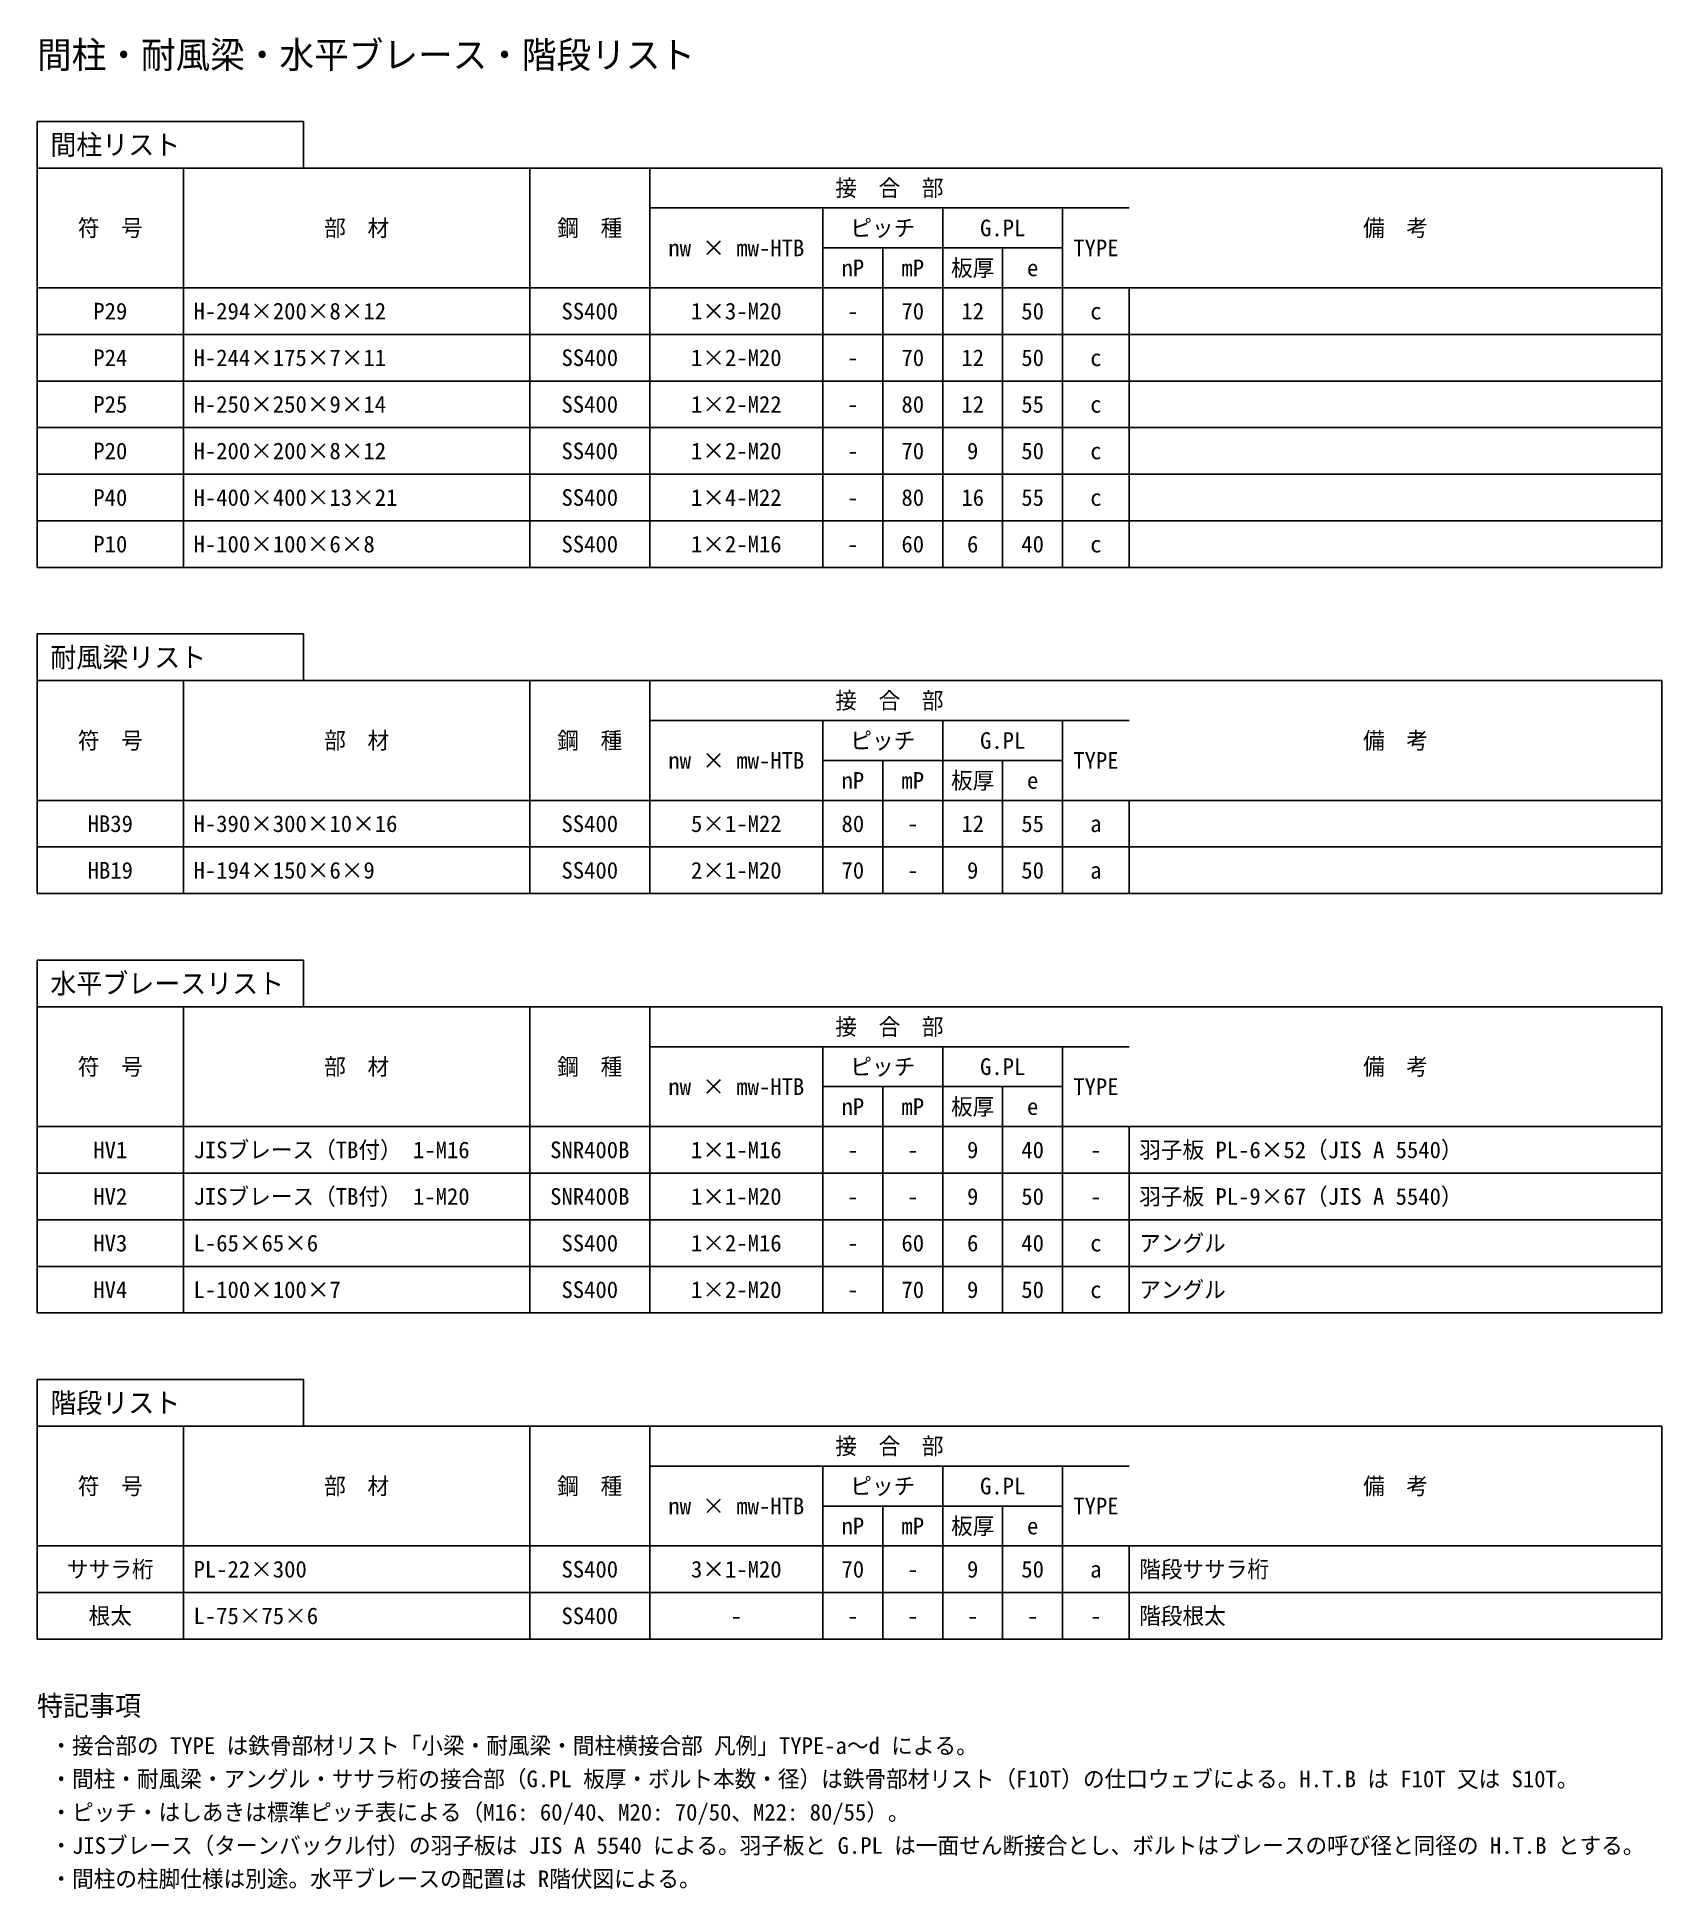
# Model space of a CAD drawing. Extents: x 0 to 12200, y -13676 to 234.
import ezdxf
from ezdxf.enums import TextEntityAlignment as Align

# ---------------------------------------------------------------- set-up
doc = ezdxf.new("R2010")
doc.units = 0
for name, color, linetype in [('LIST_LINE', 7, 'CONTINUOUS'), ('LIST_TEXT', 7, 'CONTINUOUS'), ('LIST_TITLE', 40, 'CONTINUOUS')]:
    doc.layers.add(name, color=color, linetype=linetype)

msp = doc.modelspace()

# ---------------------------------------------------------------- linework, layer by layer
at = {"layer": 'LIST_LINE'}
for p, q in [((12200, -750), (0, -750)), ((0, -750), (0, -1650)), ((1100, -1650), (1100, -750)), ((3700, -1650), (3700, -750)), ((4600, -1650), (4600, -750)), ((12200, -1650), (12200, -750)), ((12200, -1650), (12200, -750)), ((4600, -1050), (8200, -1050)), ((5900, -1650), (5900, -1050)), ((6800, -1650), (6800, -1050)), ((7700, -1650), (7700, -1050)), ((5900, -1350), (6800, -1350)), ((6350, -1650), (6350, -1350)), ((6800, -1350), (7700, -1350)), ((7250, -1650), (7250, -1350)), ((0, -1650), (12200, -1650)), ((0, -2000), (0, -1650)), ((1100, -2000), (1100, -1650)), ((3700, -2000), (3700, -1650)), ((4600, -2000), (4600, -1650)), ((5900, -2000), (5900, -1650)), ((6350, -2000), (6350, -1650)), ((6800, -2000), (6800, -1650)), ((7250, -2000), (7250, -1650)), ((7700, -2000), (7700, -1650)), ((8200, -2000), (8200, -1650)), ((12200, -2000), (12200, -1650)), ((0, -2000), (12200, -2000)), ((0, -2350), (0, -2000)), ((1100, -2350), (1100, -2000)), ((3700, -2350), (3700, -2000)), ((4600, -2350), (4600, -2000)), ((5900, -2350), (5900, -2000)), ((6350, -2350), (6350, -2000)), ((6800, -2350), (6800, -2000)), ((7250, -2350), (7250, -2000)), ((7700, -2350), (7700, -2000)), ((8200, -2350), (8200, -2000)), ((12200, -2350), (12200, -2000)), ((0, -2350), (12200, -2350)), ((0, -2700), (0, -2350)), ((1100, -2700), (1100, -2350)), ((3700, -2700), (3700, -2350)), ((4600, -2700), (4600, -2350)), ((5900, -2700), (5900, -2350)), ((6350, -2700), (6350, -2350)), ((6800, -2700), (6800, -2350)), ((7250, -2700), (7250, -2350)), ((7700, -2700), (7700, -2350)), ((8200, -2700), (8200, -2350)), ((12200, -2700), (12200, -2350)), ((0, -2700), (12200, -2700)), ((0, -3050), (0, -2700)), ((1100, -3050), (1100, -2700)), ((3700, -3050), (3700, -2700)), ((4600, -3050), (4600, -2700)), ((5900, -3050), (5900, -2700)), ((6350, -3050), (6350, -2700)), ((6800, -3050), (6800, -2700)), ((7250, -3050), (7250, -2700)), ((7700, -3050), (7700, -2700)), ((8200, -3050), (8200, -2700)), ((12200, -3050), (12200, -2700)), ((0, -3050), (12200, -3050)), ((0, -3400), (0, -3050)), ((1100, -3400), (1100, -3050)), ((3700, -3400), (3700, -3050)), ((4600, -3400), (4600, -3050)), ((5900, -3400), (5900, -3050)), ((6350, -3400), (6350, -3050)), ((6800, -3400), (6800, -3050)), ((7250, -3400), (7250, -3050)), ((7700, -3400), (7700, -3050)), ((8200, -3400), (8200, -3050)), ((12200, -3400), (12200, -3050)), ((0, -3400), (12200, -3400)), ((0, -3750), (0, -3400)), ((1100, -3750), (1100, -3400)), ((3700, -3750), (3700, -3400)), ((4600, -3750), (4600, -3400)), ((5900, -3750), (5900, -3400)), ((6350, -3750), (6350, -3400)), ((6800, -3750), (6800, -3400)), ((7250, -3750), (7250, -3400)), ((7700, -3750), (7700, -3400)), ((8200, -3750), (8200, -3400)), ((12200, -3750), (12200, -3400)), ((0, -3750), (12200, -3750)), ((12200, -4600), (0, -4600)), ((0, -4600), (0, -5500)), ((1100, -5500), (1100, -4600)), ((3700, -5500), (3700, -4600)), ((4600, -5500), (4600, -4600)), ((12200, -5500), (12200, -4600)), ((12200, -5500), (12200, -4600)), ((4600, -4900), (8200, -4900)), ((5900, -5500), (5900, -4900)), ((6800, -5500), (6800, -4900)), ((7700, -5500), (7700, -4900)), ((5900, -5200), (6800, -5200)), ((6350, -5500), (6350, -5200)), ((6800, -5200), (7700, -5200)), ((7250, -5500), (7250, -5200)), ((0, -5500), (12200, -5500)), ((0, -5850), (0, -5500)), ((1100, -5850), (1100, -5500)), ((3700, -5850), (3700, -5500)), ((4600, -5850), (4600, -5500)), ((5900, -5850), (5900, -5500)), ((6350, -5850), (6350, -5500)), ((6800, -5850), (6800, -5500)), ((7250, -5850), (7250, -5500)), ((7700, -5850), (7700, -5500)), ((8200, -5850), (8200, -5500)), ((12200, -5850), (12200, -5500)), ((0, -5850), (12200, -5850)), ((0, -6200), (0, -5850)), ((1100, -6200), (1100, -5850)), ((3700, -6200), (3700, -5850)), ((4600, -6200), (4600, -5850)), ((5900, -6200), (5900, -5850)), ((6350, -6200), (6350, -5850)), ((6800, -6200), (6800, -5850)), ((7250, -6200), (7250, -5850)), ((7700, -6200), (7700, -5850)), ((8200, -6200), (8200, -5850)), ((12200, -6200), (12200, -5850)), ((0, -6200), (12200, -6200)), ((12200, -7050), (0, -7050)), ((0, -7050), (0, -7950)), ((1100, -7950), (1100, -7050)), ((3700, -7950), (3700, -7050)), ((4600, -7950), (4600, -7050)), ((12200, -7950), (12200, -7050)), ((12200, -7950), (12200, -7050)), ((4600, -7350), (8200, -7350)), ((5900, -7950), (5900, -7350)), ((6800, -7950), (6800, -7350)), ((7700, -7950), (7700, -7350)), ((5900, -7650), (6800, -7650)), ((6350, -7950), (6350, -7650)), ((6800, -7650), (7700, -7650)), ((7250, -7950), (7250, -7650)), ((0, -7950), (12200, -7950)), ((0, -8300), (0, -7950)), ((1100, -8300), (1100, -7950)), ((3700, -8300), (3700, -7950)), ((4600, -8300), (4600, -7950)), ((5900, -8300), (5900, -7950)), ((6350, -8300), (6350, -7950)), ((6800, -8300), (6800, -7950)), ((7250, -8300), (7250, -7950)), ((7700, -8300), (7700, -7950)), ((8200, -8300), (8200, -7950)), ((12200, -8300), (12200, -7950)), ((0, -8300), (12200, -8300)), ((0, -8650), (0, -8300)), ((1100, -8650), (1100, -8300)), ((3700, -8650), (3700, -8300)), ((4600, -8650), (4600, -8300)), ((5900, -8650), (5900, -8300)), ((6350, -8650), (6350, -8300)), ((6800, -8650), (6800, -8300)), ((7250, -8650), (7250, -8300)), ((7700, -8650), (7700, -8300)), ((8200, -8650), (8200, -8300)), ((12200, -8650), (12200, -8300)), ((0, -8650), (12200, -8650)), ((0, -9000), (0, -8650)), ((1100, -9000), (1100, -8650)), ((3700, -9000), (3700, -8650)), ((4600, -9000), (4600, -8650)), ((5900, -9000), (5900, -8650)), ((6350, -9000), (6350, -8650)), ((6800, -9000), (6800, -8650)), ((7250, -9000), (7250, -8650)), ((7700, -9000), (7700, -8650)), ((8200, -9000), (8200, -8650)), ((12200, -9000), (12200, -8650)), ((0, -9000), (12200, -9000)), ((0, -9350), (0, -9000)), ((1100, -9350), (1100, -9000)), ((3700, -9350), (3700, -9000)), ((4600, -9350), (4600, -9000)), ((5900, -9350), (5900, -9000)), ((6350, -9350), (6350, -9000)), ((6800, -9350), (6800, -9000)), ((7250, -9350), (7250, -9000)), ((7700, -9350), (7700, -9000)), ((8200, -9350), (8200, -9000)), ((12200, -9350), (12200, -9000)), ((0, -9350), (12200, -9350)), ((12200, -10200), (0, -10200)), ((0, -10200), (0, -11100)), ((1100, -11100), (1100, -10200)), ((3700, -11100), (3700, -10200)), ((4600, -11100), (4600, -10200)), ((12200, -11100), (12200, -10200)), ((12200, -11100), (12200, -10200)), ((4600, -10500), (8200, -10500)), ((5900, -11100), (5900, -10500)), ((6800, -11100), (6800, -10500)), ((7700, -11100), (7700, -10500)), ((5900, -10800), (6800, -10800)), ((6350, -11100), (6350, -10800)), ((6800, -10800), (7700, -10800)), ((7250, -11100), (7250, -10800)), ((0, -11100), (12200, -11100)), ((0, -11450), (0, -11100)), ((1100, -11450), (1100, -11100)), ((3700, -11450), (3700, -11100)), ((4600, -11450), (4600, -11100)), ((5900, -11450), (5900, -11100)), ((6350, -11450), (6350, -11100)), ((6800, -11450), (6800, -11100)), ((7250, -11450), (7250, -11100)), ((7700, -11450), (7700, -11100)), ((8200, -11450), (8200, -11100)), ((12200, -11450), (12200, -11100)), ((0, -11450), (12200, -11450)), ((0, -11800), (0, -11450)), ((1100, -11800), (1100, -11450)), ((3700, -11800), (3700, -11450)), ((4600, -11800), (4600, -11450)), ((5900, -11800), (5900, -11450)), ((6350, -11800), (6350, -11450)), ((6800, -11800), (6800, -11450)), ((7250, -11800), (7250, -11450)), ((7700, -11800), (7700, -11450)), ((8200, -11800), (8200, -11450)), ((12200, -11800), (12200, -11450)), ((0, -11800), (12200, -11800))]:
    msp.add_line(p, q, dxfattribs=at)
at = {"layer": 'LIST_TITLE'}
for p, q in [((2000, -400), (0, -400)), ((0, -400), (0, -750)), ((2000, -750), (2000, -400)), ((0, -750), (2000, -750)), ((2000, -4250), (0, -4250)), ((0, -4250), (0, -4600)), ((2000, -4600), (2000, -4250)), ((0, -4600), (2000, -4600)), ((2000, -6700), (0, -6700)), ((0, -6700), (0, -7050)), ((2000, -7050), (2000, -6700)), ((0, -7050), (2000, -7050)), ((2000, -9850), (0, -9850)), ((0, -9850), (0, -10200)), ((2000, -10200), (2000, -9850)), ((0, -10200), (2000, -10200))]:
    msp.add_line(p, q, dxfattribs=at)

# ---------------------------------------------------------------- texts
at = {"layer": 'LIST_TEXT'}
for s, p in [('接\u3000合\u3000部', (6400, -900)), ('符\u3000号', (550, -1200)), ('部\u3000材', (2400, -1200)), ('鋼\u3000種', (4150, -1200)), ('ピッチ', (6350, -1200)), ('G.PL', (7250, -1200)), ('備\u3000考', (10200, -1200)), ('nw × mw-HTB', (5250, -1350)), ('TYPE', (7950, -1350)), ('nP', (6125, -1500)), ('mP', (6575, -1500)), ('板厚', (7025, -1500)), ('e', (7475, -1500)), ('P29', (550, -1825)), ('SS400', (4150, -1825)), ('1×3-M20', (5250, -1825)), ('70', (6575, -1825)), ('12', (7025, -1825)), ('50', (7475, -1825)), ('c', (7950, -1825)), ('-', (6125, -1825)), ('P24', (550, -2175)), ('SS400', (4150, -2175)), ('1×2-M20', (5250, -2175)), ('-', (6125, -2175)), ('70', (6575, -2175)), ('12', (7025, -2175)), ('50', (7475, -2175)), ('c', (7950, -2175)), ('P25', (550, -2525)), ('SS400', (4150, -2525)), ('1×2-M22', (5250, -2525)), ('80', (6575, -2525)), ('12', (7025, -2525)), ('55', (7475, -2525)), ('c', (7950, -2525)), ('-', (6125, -2525)), ('P20', (550, -2875)), ('SS400', (4150, -2875)), ('1×2-M20', (5250, -2875)), ('-', (6125, -2875)), ('70', (6575, -2875)), ('9', (7025, -2875)), ('50', (7475, -2875)), ('c', (7950, -2875)), ('P40', (550, -3225)), ('SS400', (4150, -3225)), ('1×4-M22', (5250, -3225)), ('80', (6575, -3225)), ('16', (7025, -3225)), ('55', (7475, -3225)), ('c', (7950, -3225)), ('-', (6125, -3225)), ('P10', (550, -3575)), ('SS400', (4150, -3575)), ('1×2-M16', (5250, -3575)), ('-', (6125, -3575)), ('60', (6575, -3575)), ('6', (7025, -3575)), ('40', (7475, -3575)), ('c', (7950, -3575)), ('接\u3000合\u3000部', (6400, -4750)), ('符\u3000号', (550, -5050)), ('部\u3000材', (2400, -5050)), ('鋼\u3000種', (4150, -5050)), ('ピッチ', (6350, -5050)), ('G.PL', (7250, -5050)), ('備\u3000考', (10200, -5050)), ('nw × mw-HTB', (5250, -5200)), ('TYPE', (7950, -5200)), ('板厚', (7025, -5350)), ('nP', (6125, -5350)), ('mP', (6575, -5350)), ('e', (7475, -5350)), ('HB39', (550, -5675)), ('SS400', (4150, -5675)), ('5×1-M22', (5250, -5675)), ('80', (6125, -5675)), ('-', (6575, -5675)), ('12', (7025, -5675)), ('55', (7475, -5675)), ('a', (7950, -5675)), ('HB19', (550, -6025)), ('SS400', (4150, -6025)), ('2×1-M20', (5250, -6025)), ('70', (6125, -6025)), ('9', (7025, -6025)), ('50', (7475, -6025)), ('-', (6575, -6025)), ('a', (7950, -6025)), ('接\u3000合\u3000部', (6400, -7200)), ('符\u3000号', (550, -7500)), ('部\u3000材', (2400, -7500)), ('鋼\u3000種', (4150, -7500)), ('ピッチ', (6350, -7500)), ('G.PL', (7250, -7500)), ('備\u3000考', (10200, -7500)), ('nw × mw-HTB', (5250, -7650)), ('TYPE', (7950, -7650)), ('nP', (6125, -7800)), ('mP', (6575, -7800)), ('板厚', (7025, -7800)), ('e', (7475, -7800)), ('HV1', (550, -8125)), ('SNR400B', (4150, -8125)), ('1×1-M16', (5250, -8125)), ('9', (7025, -8125)), ('40', (7475, -8125)), ('-', (6125, -8125)), ('-', (6575, -8125)), ('-', (7950, -8125)), ('HV2', (550, -8475)), ('SNR400B', (4150, -8475)), ('1×1-M20', (5250, -8475)), ('-', (6125, -8475)), ('-', (6575, -8475)), ('9', (7025, -8475)), ('50', (7475, -8475)), ('-', (7950, -8475)), ('HV3', (550, -8825)), ('SS400', (4150, -8825)), ('1×2-M16', (5250, -8825)), ('-', (6125, -8825)), ('60', (6575, -8825)), ('6', (7025, -8825)), ('40', (7475, -8825)), ('c', (7950, -8825)), ('HV4', (550, -9175)), ('SS400', (4150, -9175)), ('1×2-M20', (5250, -9175)), ('70', (6575, -9175)), ('9', (7025, -9175)), ('50', (7475, -9175)), ('c', (7950, -9175)), ('-', (6125, -9175)), ('接\u3000合\u3000部', (6400, -10350)), ('符\u3000号', (550, -10650)), ('部\u3000材', (2400, -10650)), ('鋼\u3000種', (4150, -10650)), ('備\u3000考', (10200, -10650)), ('ピッチ', (6350, -10650)), ('G.PL', (7250, -10650)), ('nw × mw-HTB', (5250, -10800)), ('TYPE', (7950, -10800)), ('nP', (6125, -10950)), ('mP', (6575, -10950)), ('板厚', (7025, -10950)), ('e', (7475, -10950)), ('ササラ桁', (550, -11275)), ('SS400', (4150, -11275)), ('3×1-M20', (5250, -11275)), ('70', (6125, -11275)), ('9', (7025, -11275)), ('50', (7475, -11275)), ('a', (7950, -11275)), ('-', (6575, -11275)), ('根太', (550, -11625)), ('SS400', (4150, -11625)), ('-', (5250, -11625)), ('-', (6125, -11625)), ('-', (6575, -11625)), ('-', (7025, -11625)), ('-', (7475, -11625)), ('-', (7950, -11625))]:
    msp.add_text(s, height=125, dxfattribs=at).set_placement(p, align=Align.MIDDLE_CENTER)
for s, p in [('H-294×200×8×12', (1175, -1825)), ('H-244×175×7×11', (1175, -2175)), ('H-250×250×9×14', (1175, -2525)), ('H-200×200×8×12', (1175, -2875)), ('H-400×400×13×21', (1175, -3225)), ('H-100×100×6×8', (1175, -3575)), ('H-390×300×10×16', (1175, -5675)), ('H-194×150×6×9', (1175, -6025)), ('JISブレース（TB付） 1-M16', (1175, -8125)), ('羽子板 PL-6×52（JIS A 5540）', (8275, -8125)), ('JISブレース（TB付） 1-M20', (1175, -8475)), ('羽子板 PL-9×67（JIS A 5540）', (8275, -8475)), ('L-65×65×6', (1175, -8825)), ('アングル', (8275, -8825)), ('L-100×100×7', (1175, -9175)), ('アングル', (8275, -9175)), ('PL-22×300', (1175, -11275)), ('階段ササラ桁', (8275, -11275)), ('階段根太', (8275, -11625)), ('L-75×75×6', (1175, -11625))]:
    msp.add_text(s, height=125, dxfattribs=at).set_placement(p, align=Align.MIDDLE_LEFT)
at = {"layer": 'LIST_TITLE'}
for s, height, p in [('間柱・耐風梁・水平ブレース・階段リスト', 200, (0, 100)), ('間柱リスト', 150, (100, -575)), ('耐風梁リスト', 150, (100, -4425)), ('水平ブレースリスト', 150, (100, -6875)), ('階段リスト', 150, (100, -10025)), ('特記事項', 150, (0, -12300)), ('・接合部の TYPE は鉄骨部材リスト「小梁・耐風梁・間柱横接合部 凡例」TYPE-a～d による。', 125, (100, -12600)), ('・間柱・耐風梁・アングル・ササラ桁の接合部（G.PL 板厚・ボルト本数・径）は鉄骨部材リスト（F10T）の仕口ウェブによる。H.T.B は F10T 又は S10T。', 125, (100, -12850)), ('・ピッチ・はしあきは標準ピッチ表による（M16: 60/40、M20: 70/50、M22: 80/55）。', 125, (100, -13100)), ('・JISブレース（ターンバックル付）の羽子板は JIS A 5540 による。羽子板と G.PL は一面せん断接合とし、ボルトはブレースの呼び径と同径の H.T.B とする。', 125, (100, -13350)), ('・間柱の柱脚仕様は別途。水平ブレースの配置は R階伏図による。', 125, (100, -13600))]:
    msp.add_text(s, height=height, dxfattribs=at).set_placement(p, align=Align.MIDDLE_LEFT)

doc.saveas('drawing.dxf')
